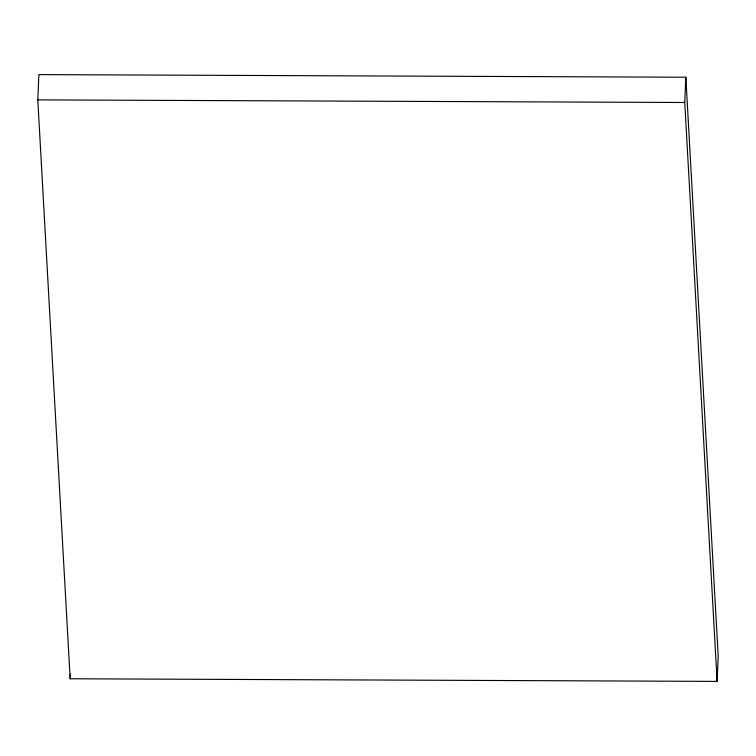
<?xml version="1.0" encoding="UTF-8"?>
<svg xmlns="http://www.w3.org/2000/svg" width="756" height="756" viewBox="0 0 756 756"><rect width="100%" height="100%" fill="white"/><g stroke="black" fill="none" stroke-linecap="round" stroke-linejoin="round"><path stroke-width="1.13" d="M37.8 99.877L38.877 74.608L685.834 77.225L718.2 656.123L717.123 681.392L70.166 678.775L37.8 99.877L684.756 102.495L717.123 681.392M70.166 678.775L70.365 674.182M684.756 102.495L685.834 77.225"/></g></svg>
